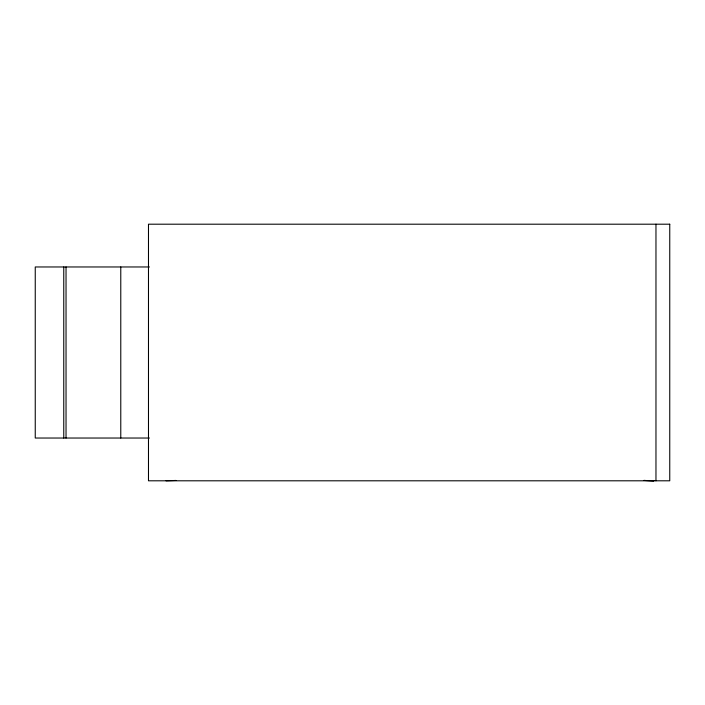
<?xml version="1.0" encoding="UTF-8"?>
<svg xmlns="http://www.w3.org/2000/svg" width="705" height="705" viewBox="0 0 705 705"><rect width="100%" height="100%" fill="white"/><g stroke="black" fill="none" stroke-linecap="round" stroke-linejoin="round"><path stroke-width="1.06" d="M166.054 480.801L175.959 480.449M149.407 266.966L35.25 266.966L35.25 438.034L149.407 438.034M644 480.449L653.896 480.801M643.78 480.449L653.685 480.801M655.967 224.199L655.967 480.801M120.775 266.966L120.775 438.034M66.032 266.966L66.032 438.034M63.758 266.966L63.758 438.034M669.75 224.199L148.482 224.199L148.482 480.801L669.75 480.801L669.75 224.199"/></g></svg>
